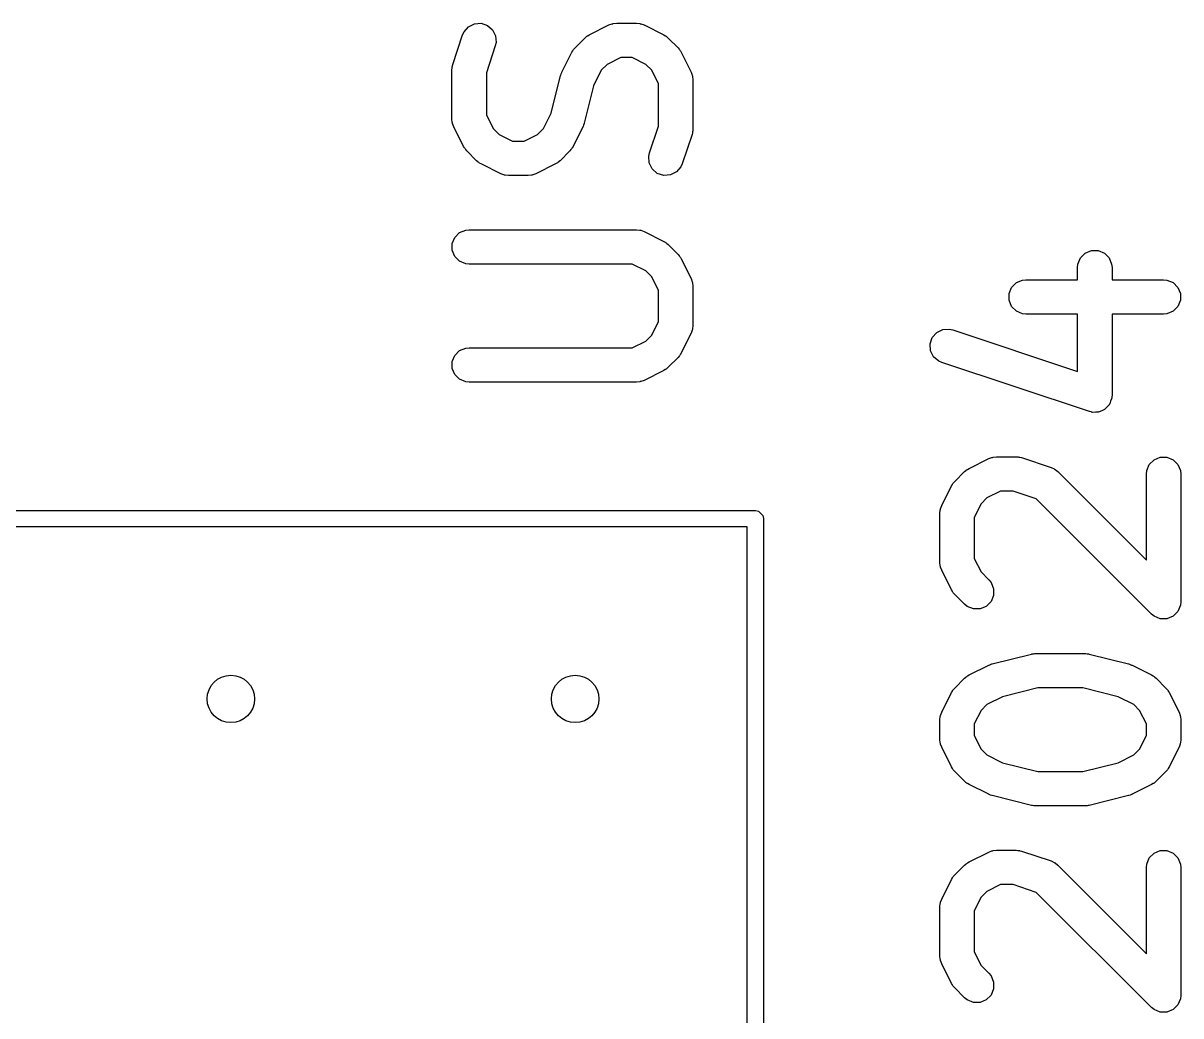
# Model space of a CAD drawing. Extents: x 0.05 to 1.97, y 0.05 to 3.57.
# Drawn here: x 1.5897 to 1.9259, y 2.8079 to 3.0963 of the extents above; entities that cross this region are included whole.
import ezdxf

# ---------------------------------------------------------------- set-up
doc = ezdxf.new("R2010")
doc.units = 0
doc.header["$MEASUREMENT"] = 0
doc.layers.add('BLACK', color=7, linetype='CONTINUOUS')

msp = doc.modelspace()

# ---------------------------------------------------------------- linework, layer by layer
at = {"layer": 'BLACK', "linetype": 'CONTINUOUS'}
for p, q in [((1.71772, 3.09376), (1.719, 3.09523)), ((1.719, 3.09523), (1.72074, 3.09611)), ((1.72074, 3.09611), (1.72269, 3.09624)), ((1.72269, 3.09624), (1.72454, 3.09563)), ((1.72454, 3.09563), (1.72601, 3.09435)), ((1.72601, 3.09435), (1.72689, 3.0926)), ((1.75411, 3.0929), (1.75983, 3.09576)), ((1.75983, 3.09576), (1.76074, 3.09611)), ((1.76074, 3.09611), (1.76092, 3.09612)), ((1.76092, 3.09612), (1.76109, 3.09619)), ((1.76109, 3.09619), (1.76206, 3.09628)), ((1.76206, 3.09628), (1.76778, 3.09628)), ((1.76778, 3.09628), (1.76875, 3.09619)), ((1.76875, 3.09619), (1.76892, 3.09612)), ((1.76892, 3.09612), (1.7691, 3.09611)), ((1.7691, 3.09611), (1.77001, 3.09576)), ((1.77001, 3.09576), (1.77573, 3.0929)), ((1.71446, 3.08429), (1.71732, 3.09286)), ((1.71732, 3.09286), (1.71772, 3.09376)), ((1.72702, 3.09066), (1.72681, 3.0897)), ((1.72689, 3.0926), (1.72702, 3.09066)), ((1.74996, 3.08911), (1.75281, 3.09196)), ((1.75281, 3.09196), (1.7532, 3.09228)), ((1.7532, 3.09228), (1.75328, 3.09238)), ((1.75328, 3.09238), (1.75343, 3.09247)), ((1.75343, 3.09247), (1.75357, 3.09258)), ((1.75357, 3.09258), (1.75369, 3.09263)), ((1.75369, 3.09263), (1.75411, 3.0929)), ((1.77573, 3.0929), (1.77615, 3.09263)), ((1.77615, 3.09263), (1.77627, 3.09258)), ((1.77627, 3.09258), (1.77641, 3.09247)), ((1.77641, 3.09247), (1.77656, 3.09238)), ((1.77656, 3.09238), (1.77664, 3.09228)), ((1.77664, 3.09228), (1.77703, 3.09196)), ((1.77703, 3.09196), (1.77988, 3.08911)), ((1.72681, 3.0897), (1.72421, 3.0819)), ((1.74616, 3.08209), (1.74902, 3.08781)), ((1.74902, 3.08781), (1.74928, 3.08823)), ((1.74928, 3.08823), (1.74933, 3.08835)), ((1.74933, 3.08835), (1.74945, 3.08848)), ((1.74945, 3.08848), (1.74954, 3.08864)), ((1.74954, 3.08864), (1.74964, 3.08872)), ((1.74964, 3.08872), (1.74996, 3.08911)), ((1.77988, 3.08911), (1.7802, 3.08872)), ((1.7802, 3.08872), (1.7803, 3.08864)), ((1.7803, 3.08864), (1.78039, 3.08848)), ((1.78039, 3.08848), (1.78051, 3.08835)), ((1.78051, 3.08835), (1.78056, 3.08823)), ((1.78056, 3.08823), (1.78082, 3.08781)), ((1.78082, 3.08781), (1.78368, 3.08209)), ((1.71428, 3.08351), (1.7143, 3.08369)), ((1.7143, 3.08369), (1.71435, 3.08381)), ((1.71435, 3.08381), (1.71446, 3.08429)), ((1.75931, 3.08432), (1.7576, 3.08261)), ((1.76324, 3.08628), (1.75931, 3.08432)), ((1.7666, 3.08628), (1.76324, 3.08628)), ((1.77053, 3.08432), (1.7666, 3.08628)), ((1.77224, 3.08261), (1.77053, 3.08432)), ((1.71421, 3.08271), (1.71425, 3.08321)), ((1.71421, 3.06843), (1.71421, 3.08271)), ((1.71424, 3.08334), (1.71428, 3.08351)), ((1.71425, 3.08321), (1.71424, 3.08334)), ((1.72421, 3.0819), (1.72421, 3.06961)), ((1.74306, 3.07017), (1.74578, 3.08107)), ((1.74578, 3.08107), (1.74581, 3.08114)), ((1.74581, 3.08118), (1.74597, 3.08158)), ((1.74581, 3.08114), (1.74581, 3.08118)), ((1.74597, 3.08158), (1.74611, 3.08199)), ((1.74611, 3.08199), (1.74613, 3.08202)), ((1.74613, 3.08202), (1.74616, 3.08209)), ((1.7576, 3.08261), (1.75535, 3.07811)), ((1.77421, 3.07867), (1.77224, 3.08261)), ((1.78368, 3.08209), (1.78403, 3.08118)), ((1.78403, 3.08118), (1.78404, 3.081)), ((1.78404, 3.081), (1.78411, 3.08083)), ((1.78411, 3.08083), (1.78421, 3.07986)), ((1.75535, 3.07811), (1.75263, 3.06721)), ((1.77421, 3.06638), (1.77421, 3.07867)), ((1.78421, 3.07986), (1.78421, 3.06557)), ((1.7143, 3.06745), (1.71421, 3.06843)), ((1.71437, 3.06729), (1.7143, 3.06745)), ((1.71438, 3.06711), (1.71437, 3.06729)), ((1.71473, 3.06619), (1.71438, 3.06711)), ((1.72421, 3.06961), (1.72617, 3.06567)), ((1.74081, 3.06567), (1.74306, 3.07017)), ((1.7526, 3.06711), (1.75244, 3.0667)), ((1.75263, 3.06721), (1.7526, 3.06714)), ((1.7526, 3.06714), (1.7526, 3.06711)), ((1.71759, 3.06048), (1.71473, 3.06619)), ((1.72617, 3.06567), (1.72788, 3.06396)), ((1.72788, 3.06396), (1.73181, 3.062)), ((1.73517, 3.062), (1.7391, 3.06396)), ((1.7391, 3.06396), (1.74081, 3.06567)), ((1.75225, 3.06619), (1.74939, 3.06048)), ((1.75228, 3.06626), (1.75225, 3.06619)), ((1.7523, 3.06629), (1.75228, 3.06626)), ((1.75244, 3.0667), (1.7523, 3.06629)), ((1.77161, 3.05858), (1.77421, 3.06638)), ((1.78395, 3.06399), (1.78109, 3.05542)), ((1.78406, 3.06447), (1.78395, 3.06399)), ((1.78411, 3.06459), (1.78406, 3.06447)), ((1.78413, 3.06477), (1.78411, 3.06459)), ((1.78417, 3.06494), (1.78413, 3.06477)), ((1.78421, 3.06557), (1.78416, 3.06508)), ((1.78416, 3.06508), (1.78417, 3.06494)), ((1.71785, 3.06006), (1.71759, 3.06048)), ((1.73181, 3.062), (1.73517, 3.062)), ((1.74939, 3.06048), (1.74913, 3.06006)), ((1.71791, 3.05993), (1.71785, 3.06006)), ((1.71802, 3.0598), (1.71791, 3.05993)), ((1.71811, 3.05965), (1.71802, 3.0598)), ((1.71821, 3.05956), (1.71811, 3.05965)), ((1.71853, 3.05918), (1.71821, 3.05956)), ((1.72138, 3.05632), (1.71853, 3.05918)), ((1.74846, 3.05918), (1.7456, 3.05632)), ((1.74877, 3.05956), (1.74846, 3.05918)), ((1.74887, 3.05965), (1.74877, 3.05956)), ((1.74896, 3.0598), (1.74887, 3.05965)), ((1.74908, 3.05993), (1.74896, 3.0598)), ((1.74913, 3.06006), (1.74908, 3.05993)), ((1.77139, 3.05762), (1.77161, 3.05858)), ((1.77153, 3.05568), (1.77139, 3.05762)), ((1.72177, 3.05601), (1.72138, 3.05632)), ((1.72185, 3.05591), (1.72177, 3.05601)), ((1.722, 3.05581), (1.72185, 3.05591)), ((1.72214, 3.0557), (1.722, 3.05581)), ((1.72226, 3.05565), (1.72214, 3.0557)), ((1.72268, 3.05538), (1.72226, 3.05565)), ((1.7284, 3.05253), (1.72268, 3.05538)), ((1.7443, 3.05538), (1.73858, 3.05253)), ((1.74472, 3.05565), (1.7443, 3.05538)), ((1.74484, 3.0557), (1.74472, 3.05565)), ((1.74498, 3.05581), (1.74484, 3.0557)), ((1.74513, 3.05591), (1.74498, 3.05581)), ((1.74521, 3.05601), (1.74513, 3.05591)), ((1.7456, 3.05632), (1.74521, 3.05601)), ((1.7724, 3.05393), (1.77153, 3.05568)), ((1.77387, 3.05265), (1.7724, 3.05393)), ((1.78069, 3.05452), (1.77941, 3.05305)), ((1.78109, 3.05542), (1.78069, 3.05452)), ((1.72931, 3.05218), (1.7284, 3.05253)), ((1.72949, 3.05216), (1.72931, 3.05218)), ((1.72966, 3.05209), (1.72949, 3.05216)), ((1.73063, 3.052), (1.72966, 3.05209)), ((1.73635, 3.052), (1.73063, 3.052)), ((1.73732, 3.05209), (1.73635, 3.052)), ((1.73749, 3.05216), (1.73732, 3.05209)), ((1.73767, 3.05218), (1.73749, 3.05216)), ((1.73858, 3.05253), (1.73767, 3.05218)), ((1.77572, 3.05204), (1.77387, 3.05265)), ((1.77767, 3.05218), (1.77572, 3.05204)), ((1.77941, 3.05305), (1.77767, 3.05218)), ((1.7143, 3.03226), (1.71505, 3.03406)), ((1.71505, 3.03406), (1.71643, 3.03544)), ((1.71643, 3.03544), (1.71823, 3.03619)), ((1.71823, 3.03619), (1.71921, 3.03628)), ((1.71921, 3.03628), (1.76778, 3.03628)), ((1.76778, 3.03628), (1.76875, 3.03619)), ((1.76875, 3.03619), (1.76892, 3.03612)), ((1.76892, 3.03612), (1.7691, 3.03611)), ((1.7691, 3.03611), (1.77001, 3.03576)), ((1.77001, 3.03576), (1.77573, 3.0329)), ((1.7143, 3.03031), (1.7143, 3.03226)), ((1.71505, 3.02851), (1.7143, 3.03031)), ((1.77573, 3.0329), (1.77615, 3.03263)), ((1.77615, 3.03263), (1.77627, 3.03258)), ((1.77627, 3.03258), (1.77641, 3.03247)), ((1.77641, 3.03247), (1.77656, 3.03238)), ((1.77656, 3.03238), (1.77664, 3.03228)), ((1.77664, 3.03228), (1.77703, 3.03196)), ((1.77703, 3.03196), (1.77988, 3.02911)), ((1.89816, 3.02949), (1.89996, 3.03024)), ((1.89996, 3.03024), (1.90191, 3.03024)), ((1.90191, 3.03024), (1.90372, 3.02949)), ((1.71643, 3.02713), (1.71505, 3.02851)), ((1.71823, 3.02638), (1.71643, 3.02713)), ((1.77988, 3.02911), (1.7802, 3.02872)), ((1.7802, 3.02872), (1.7803, 3.02864)), ((1.7803, 3.02864), (1.78039, 3.02848)), ((1.78039, 3.02848), (1.78051, 3.02835)), ((1.78051, 3.02835), (1.78056, 3.02823)), ((1.78056, 3.02823), (1.78082, 3.02781)), ((1.78082, 3.02781), (1.78368, 3.02209)), ((1.89603, 3.02631), (1.89678, 3.02811)), ((1.89678, 3.02811), (1.89816, 3.02949)), ((1.90372, 3.02949), (1.9051, 3.02811)), ((1.9051, 3.02811), (1.90584, 3.02631)), ((1.71921, 3.02628), (1.71823, 3.02638)), ((1.7666, 3.02628), (1.71921, 3.02628)), ((1.77053, 3.02432), (1.7666, 3.02628)), ((1.77224, 3.02261), (1.77053, 3.02432)), ((1.89594, 3.02533), (1.89603, 3.02631)), ((1.89594, 3.02176), (1.89594, 3.02533)), ((1.90584, 3.02631), (1.90594, 3.02533)), ((1.90594, 3.02533), (1.90594, 3.02176)), ((1.77421, 3.01867), (1.77224, 3.02261)), ((1.78368, 3.02209), (1.78403, 3.02118)), ((1.78403, 3.02118), (1.78404, 3.021)), ((1.78404, 3.021), (1.78411, 3.02083)), ((1.78411, 3.02083), (1.78421, 3.01986)), ((1.78421, 3.01986), (1.78421, 3.00843)), ((1.87678, 3.01954), (1.87816, 3.02092)), ((1.87816, 3.02092), (1.87996, 3.02166)), ((1.87996, 3.02166), (1.88094, 3.02176)), ((1.88094, 3.02176), (1.89594, 3.02176)), ((1.90594, 3.02176), (1.92094, 3.02176)), ((1.92094, 3.02176), (1.92191, 3.02166)), ((1.92191, 3.02166), (1.92372, 3.02092)), ((1.92372, 3.02092), (1.9251, 3.01954)), ((1.77421, 3.00961), (1.77421, 3.01867)), ((1.87603, 3.01774), (1.87678, 3.01954)), ((1.87603, 3.01578), (1.87603, 3.01774)), ((1.9251, 3.01954), (1.92584, 3.01774)), ((1.92584, 3.01774), (1.92584, 3.01578)), ((1.87678, 3.01398), (1.87603, 3.01578)), ((1.87816, 3.0126), (1.87678, 3.01398)), ((1.9251, 3.01398), (1.92372, 3.0126)), ((1.92584, 3.01578), (1.9251, 3.01398)), ((1.87996, 3.01186), (1.87816, 3.0126)), ((1.88094, 3.01176), (1.87996, 3.01186)), ((1.89594, 3.01176), (1.88094, 3.01176)), ((1.89594, 2.99513), (1.89594, 3.01176)), ((1.92094, 3.01176), (1.90594, 3.01176)), ((1.90594, 3.01176), (1.90594, 2.98819)), ((1.92191, 3.01186), (1.92094, 3.01176)), ((1.92372, 3.0126), (1.92191, 3.01186)), ((1.77224, 3.00567), (1.77421, 3.00961)), ((1.78403, 3.00711), (1.78368, 3.00619)), ((1.78404, 3.00729), (1.78403, 3.00711)), ((1.78411, 3.00745), (1.78404, 3.00729)), ((1.78421, 3.00843), (1.78411, 3.00745)), ((1.85374, 3.00495), (1.85502, 3.00642)), ((1.85502, 3.00642), (1.85676, 3.0073)), ((1.85676, 3.0073), (1.85871, 3.00744)), ((1.85871, 3.00744), (1.85966, 3.00722)), ((1.85966, 3.00722), (1.89594, 2.99513)), ((1.7666, 3.002), (1.77053, 3.00396)), ((1.77053, 3.00396), (1.77224, 3.00567)), ((1.78368, 3.00619), (1.78082, 3.00048)), ((1.85312, 3.0031), (1.85374, 3.00495)), ((1.85326, 3.00115), (1.85312, 3.0031)), ((1.7143, 2.99797), (1.71505, 2.99978)), ((1.71505, 2.99978), (1.71643, 3.00116)), ((1.71643, 3.00116), (1.71823, 3.0019)), ((1.71823, 3.0019), (1.71921, 3.002)), ((1.71921, 3.002), (1.7666, 3.002)), ((1.7803, 2.99965), (1.7802, 2.99956)), ((1.78039, 2.9998), (1.7803, 2.99965)), ((1.78051, 2.99993), (1.78039, 2.9998)), ((1.78056, 3.00006), (1.78051, 2.99993)), ((1.78082, 3.00048), (1.78056, 3.00006)), ((1.85413, 2.99941), (1.85326, 3.00115)), ((1.7143, 2.99602), (1.7143, 2.99797)), ((1.77703, 2.99632), (1.77664, 2.99601)), ((1.77988, 2.99918), (1.77703, 2.99632)), ((1.7802, 2.99956), (1.77988, 2.99918)), ((1.8556, 2.99813), (1.85413, 2.99941)), ((1.8565, 2.99773), (1.8556, 2.99813)), ((1.89936, 2.98345), (1.8565, 2.99773)), ((1.71505, 2.99422), (1.7143, 2.99602)), ((1.71643, 2.99284), (1.71505, 2.99422)), ((1.77573, 2.99538), (1.77001, 2.99253)), ((1.77615, 2.99565), (1.77573, 2.99538)), ((1.77627, 2.9957), (1.77615, 2.99565)), ((1.77641, 2.99581), (1.77627, 2.9957)), ((1.77656, 2.99591), (1.77641, 2.99581)), ((1.77664, 2.99601), (1.77656, 2.99591)), ((1.71823, 2.99209), (1.71643, 2.99284)), ((1.71921, 2.992), (1.71823, 2.99209)), ((1.76778, 2.992), (1.71921, 2.992)), ((1.76875, 2.99209), (1.76778, 2.992)), ((1.76892, 2.99216), (1.76875, 2.99209)), ((1.7691, 2.99218), (1.76892, 2.99216)), ((1.77001, 2.99253), (1.7691, 2.99218)), ((1.90554, 2.98647), (1.90528, 2.98571)), ((1.90584, 2.98721), (1.90554, 2.98647)), ((1.90587, 2.98747), (1.90584, 2.98721)), ((1.9059, 2.98756), (1.90587, 2.98747)), ((1.90594, 2.98819), (1.90589, 2.9877)), ((1.90589, 2.9877), (1.9059, 2.98756)), ((1.89984, 2.98334), (1.89936, 2.98345)), ((1.89996, 2.98329), (1.89984, 2.98334)), ((1.90006, 2.98329), (1.89996, 2.98329)), ((1.90031, 2.98323), (1.90006, 2.98329)), ((1.90111, 2.98329), (1.90031, 2.98323)), ((1.90191, 2.98329), (1.90111, 2.98329)), ((1.90208, 2.98335), (1.90191, 2.98329)), ((1.90226, 2.98337), (1.90208, 2.98335)), ((1.90298, 2.98372), (1.90226, 2.98337)), ((1.90372, 2.98403), (1.90298, 2.98372)), ((1.90384, 2.98416), (1.90372, 2.98403)), ((1.904, 2.98424), (1.90384, 2.98416)), ((1.90453, 2.98484), (1.904, 2.98424)), ((1.9051, 2.98541), (1.90453, 2.98484)), ((1.90516, 2.98558), (1.9051, 2.98541)), ((1.90528, 2.98571), (1.90516, 2.98558)), ((1.86442, 2.96695), (1.87013, 2.9698)), ((1.87013, 2.9698), (1.87105, 2.97015)), ((1.87105, 2.97015), (1.87123, 2.97017)), ((1.87123, 2.97017), (1.87139, 2.97024)), ((1.87139, 2.97024), (1.87237, 2.97033)), ((1.87237, 2.97033), (1.87808, 2.97033)), ((1.87808, 2.97033), (1.87857, 2.97028)), ((1.87857, 2.97028), (1.87871, 2.97029)), ((1.87871, 2.97029), (1.87888, 2.97025)), ((1.87888, 2.97025), (1.87906, 2.97024)), ((1.87906, 2.97024), (1.87918, 2.97019)), ((1.87918, 2.97019), (1.87966, 2.97008)), ((1.87966, 2.97008), (1.88823, 2.96722)), ((1.91678, 2.96811), (1.91816, 2.96949)), ((1.91816, 2.96949), (1.91996, 2.97024)), ((1.91996, 2.97024), (1.92191, 2.97024)), ((1.92191, 2.97024), (1.92372, 2.96949)), ((1.92372, 2.96949), (1.9251, 2.96811)), ((1.86026, 2.96315), (1.86312, 2.96601)), ((1.86312, 2.96601), (1.8635, 2.96632)), ((1.8635, 2.96632), (1.86359, 2.96642)), ((1.86359, 2.96642), (1.86374, 2.96652)), ((1.86374, 2.96652), (1.86387, 2.96663)), ((1.86387, 2.96663), (1.864, 2.96668)), ((1.864, 2.96668), (1.86442, 2.96695)), ((1.88823, 2.96722), (1.88913, 2.96682)), ((1.88913, 2.96682), (1.88926, 2.9667)), ((1.88926, 2.9667), (1.88943, 2.96663)), ((1.88943, 2.96663), (1.89019, 2.96601)), ((1.89019, 2.96601), (1.91594, 2.94026)), ((1.91594, 2.96533), (1.91603, 2.96631)), ((1.91603, 2.96631), (1.91678, 2.96811)), ((1.9251, 2.96811), (1.92584, 2.96631)), ((1.92584, 2.96631), (1.92594, 2.96533)), ((1.85975, 2.96253), (1.85985, 2.96268)), ((1.85985, 2.96268), (1.85994, 2.96277)), ((1.85994, 2.96277), (1.86026, 2.96315)), ((1.91594, 2.94026), (1.91594, 2.96533)), ((1.92594, 2.96533), (1.92594, 2.92819)), ((1.85647, 2.95614), (1.85932, 2.96185)), ((1.85932, 2.96185), (1.85959, 2.96227)), ((1.85959, 2.96227), (1.85964, 2.9624)), ((1.85964, 2.9624), (1.85975, 2.96253)), ((1.87355, 2.96033), (1.86961, 2.95837)), ((1.87727, 2.96033), (1.87355, 2.96033)), ((1.88395, 2.9581), (1.87727, 2.96033)), ((1.85612, 2.95522), (1.85647, 2.95614)), ((1.8679, 2.95666), (1.86594, 2.95272)), ((1.86961, 2.95837), (1.8679, 2.95666)), ((1.9174, 2.92465), (1.88395, 2.9581)), ((0.19764, 2.95472), (1.80236, 2.95472)), ((1.80236, 2.95472), (1.80327, 2.95454)), ((1.80327, 2.95454), (1.80454, 2.95327)), ((1.80454, 2.95327), (1.80472, 2.95236)), ((1.85594, 2.9539), (1.85603, 2.95488)), ((1.85594, 2.93962), (1.85594, 2.9539)), ((1.85603, 2.95488), (1.8561, 2.95504)), ((1.8561, 2.95504), (1.85612, 2.95522)), ((1.86594, 2.95272), (1.86594, 2.9408)), ((1.8, 2.95), (0.2, 2.95)), ((1.8, 2.75), (1.8, 2.95)), ((1.80472, 2.95236), (1.80472, 2.74764)), ((1.85603, 2.93864), (1.85594, 2.93962)), ((1.86594, 2.9408), (1.8679, 2.93687)), ((1.8561, 2.93848), (1.85603, 2.93864)), ((1.85612, 2.9383), (1.8561, 2.93848)), ((1.85647, 2.93738), (1.85612, 2.9383)), ((1.85932, 2.93167), (1.85647, 2.93738)), ((1.8679, 2.93687), (1.87019, 2.93458)), ((1.87019, 2.93458), (1.87081, 2.93382)), ((1.87081, 2.93382), (1.87156, 2.93202)), ((1.85959, 2.93125), (1.85932, 2.93167)), ((1.85964, 2.93113), (1.85959, 2.93125)), ((1.85975, 2.93099), (1.85964, 2.93113)), ((1.85985, 2.93084), (1.85975, 2.93099)), ((1.85994, 2.93075), (1.85985, 2.93084)), ((1.86026, 2.93037), (1.85994, 2.93075)), ((1.86312, 2.92751), (1.86026, 2.93037)), ((1.87156, 2.93007), (1.87081, 2.92827)), ((1.87156, 2.93202), (1.87156, 2.93007)), ((1.86387, 2.92689), (1.86312, 2.92751)), ((1.86568, 2.92614), (1.86387, 2.92689)), ((1.86763, 2.92614), (1.86568, 2.92614)), ((1.86943, 2.92689), (1.86763, 2.92614)), ((1.87081, 2.92827), (1.86943, 2.92689)), ((1.92584, 2.92721), (1.9251, 2.92541)), ((1.92594, 2.92819), (1.92584, 2.92721)), ((1.92584, 2.92721), (1.92584, 2.92721)), ((1.91816, 2.92403), (1.9174, 2.92465)), ((1.91996, 2.92329), (1.91816, 2.92403)), ((1.92191, 2.92329), (1.91996, 2.92329)), ((1.91996, 2.92329), (1.91996, 2.92329)), ((1.92372, 2.92403), (1.92191, 2.92329)), ((1.92191, 2.92329), (1.92191, 2.92329)), ((1.9251, 2.92541), (1.92372, 2.92403)), ((1.87115, 2.91018), (1.88258, 2.91304)), ((1.88258, 2.91304), (1.88275, 2.91306)), ((1.88275, 2.91306), (1.88282, 2.91309)), ((1.88282, 2.91309), (1.88319, 2.91313)), ((1.88319, 2.91313), (1.88355, 2.91318)), ((1.88355, 2.91318), (1.88362, 2.91317)), ((1.88362, 2.91317), (1.8838, 2.91319)), ((1.8838, 2.91319), (1.89808, 2.91319)), ((1.89808, 2.91319), (1.89825, 2.91317)), ((1.89825, 2.91317), (1.89832, 2.91318)), ((1.89832, 2.91318), (1.89869, 2.91313)), ((1.89869, 2.91313), (1.89906, 2.91309)), ((1.89906, 2.91309), (1.89912, 2.91306)), ((1.89912, 2.91306), (1.89929, 2.91304)), ((1.89929, 2.91304), (1.91072, 2.91018)), ((1.86442, 2.90695), (1.87013, 2.9098)), ((1.87013, 2.9098), (1.8702, 2.90983)), ((1.8702, 2.90983), (1.87023, 2.90985)), ((1.87023, 2.90985), (1.87064, 2.91)), ((1.87064, 2.91), (1.87105, 2.91015)), ((1.87105, 2.91015), (1.87108, 2.91016)), ((1.87108, 2.91016), (1.87115, 2.91018)), ((1.91072, 2.91018), (1.91079, 2.91016)), ((1.91079, 2.91016), (1.91083, 2.91015)), ((1.91083, 2.91015), (1.91124, 2.91)), ((1.91124, 2.91), (1.91165, 2.90985)), ((1.91165, 2.90985), (1.91167, 2.90983)), ((1.91167, 2.90983), (1.91175, 2.9098)), ((1.91175, 2.9098), (1.91746, 2.90695)), ((1.86026, 2.90315), (1.86312, 2.90601)), ((1.86312, 2.90601), (1.8635, 2.90632)), ((1.8635, 2.90632), (1.86359, 2.90642)), ((1.86359, 2.90642), (1.86374, 2.90652)), ((1.86374, 2.90652), (1.86387, 2.90663)), ((1.86387, 2.90663), (1.864, 2.90668)), ((1.864, 2.90668), (1.86442, 2.90695)), ((1.91746, 2.90695), (1.91788, 2.90668)), ((1.91788, 2.90668), (1.918, 2.90663)), ((1.918, 2.90663), (1.91814, 2.90652)), ((1.91814, 2.90652), (1.91829, 2.90642)), ((1.91829, 2.90642), (1.91838, 2.90632)), ((1.91838, 2.90632), (1.91876, 2.90601)), ((1.91876, 2.90601), (1.92162, 2.90315)), ((1.85932, 2.90185), (1.85959, 2.90227)), ((1.85959, 2.90227), (1.85964, 2.9024)), ((1.85964, 2.9024), (1.85975, 2.90253)), ((1.85975, 2.90253), (1.85985, 2.90268)), ((1.85985, 2.90268), (1.85994, 2.90277)), ((1.85994, 2.90277), (1.86026, 2.90315)), ((1.88441, 2.90319), (1.87411, 2.90061)), ((1.89747, 2.90319), (1.88441, 2.90319)), ((1.90776, 2.90061), (1.89747, 2.90319)), ((1.92162, 2.90315), (1.92193, 2.90277)), ((1.92193, 2.90277), (1.92203, 2.90268)), ((1.92203, 2.90268), (1.92213, 2.90253)), ((1.92213, 2.90253), (1.92224, 2.9024)), ((1.92224, 2.9024), (1.92229, 2.90227)), ((1.92229, 2.90227), (1.92255, 2.90185)), ((1.85647, 2.89614), (1.85932, 2.90185)), ((1.87411, 2.90061), (1.86961, 2.89837)), ((1.91226, 2.89837), (1.90776, 2.90061)), ((1.92255, 2.90185), (1.92541, 2.89614)), ((1.85612, 2.89522), (1.85647, 2.89614)), ((1.8679, 2.89666), (1.86594, 2.89272)), ((1.86961, 2.89837), (1.8679, 2.89666)), ((1.91397, 2.89666), (1.91226, 2.89837)), ((1.91594, 2.89272), (1.91397, 2.89666)), ((1.92541, 2.89614), (1.92576, 2.89522)), ((1.85594, 2.8939), (1.85603, 2.89488)), ((1.85594, 2.88819), (1.85594, 2.8939)), ((1.85603, 2.89488), (1.8561, 2.89504)), ((1.8561, 2.89504), (1.85612, 2.89522)), ((1.86594, 2.89272), (1.86594, 2.88937)), ((1.91594, 2.88937), (1.91594, 2.89272)), ((1.92576, 2.89522), (1.92577, 2.89504)), ((1.92577, 2.89504), (1.92584, 2.89488)), ((1.92584, 2.89488), (1.92594, 2.8939)), ((1.92594, 2.8939), (1.92594, 2.88819)), ((1.86594, 2.88937), (1.8679, 2.88544)), ((1.91397, 2.88544), (1.91594, 2.88937)), ((1.85603, 2.88721), (1.85594, 2.88819)), ((1.8561, 2.88705), (1.85603, 2.88721)), ((1.85612, 2.88687), (1.8561, 2.88705)), ((1.85647, 2.88595), (1.85612, 2.88687)), ((1.85932, 2.88024), (1.85647, 2.88595)), ((1.8679, 2.88544), (1.86961, 2.88373)), ((1.91226, 2.88373), (1.91397, 2.88544)), ((1.92541, 2.88595), (1.92255, 2.88024)), ((1.92576, 2.88687), (1.92541, 2.88595)), ((1.92577, 2.88705), (1.92576, 2.88687)), ((1.92584, 2.88721), (1.92577, 2.88705)), ((1.92594, 2.88819), (1.92584, 2.88721)), ((1.86961, 2.88373), (1.87411, 2.88148)), ((1.90776, 2.88148), (1.91226, 2.88373)), ((1.85959, 2.87982), (1.85932, 2.88024)), ((1.85964, 2.8797), (1.85959, 2.87982)), ((1.85975, 2.87956), (1.85964, 2.8797)), ((1.85985, 2.87941), (1.85975, 2.87956)), ((1.85994, 2.87932), (1.85985, 2.87941)), ((1.86026, 2.87894), (1.85994, 2.87932)), ((1.86312, 2.87608), (1.86026, 2.87894)), ((1.87411, 2.88148), (1.88441, 2.8789)), ((1.88441, 2.8789), (1.89747, 2.8789)), ((1.89747, 2.8789), (1.90776, 2.88148)), ((1.92162, 2.87894), (1.91876, 2.87608)), ((1.92193, 2.87932), (1.92162, 2.87894)), ((1.92203, 2.87941), (1.92193, 2.87932)), ((1.92213, 2.87956), (1.92203, 2.87941)), ((1.92224, 2.8797), (1.92213, 2.87956)), ((1.92229, 2.87982), (1.92224, 2.8797)), ((1.92255, 2.88024), (1.92229, 2.87982)), ((1.8635, 2.87577), (1.86312, 2.87608)), ((1.86359, 2.87567), (1.8635, 2.87577)), ((1.86374, 2.87557), (1.86359, 2.87567)), ((1.86387, 2.87546), (1.86374, 2.87557)), ((1.864, 2.87541), (1.86387, 2.87546)), ((1.86442, 2.87515), (1.864, 2.87541)), ((1.91788, 2.87541), (1.91746, 2.87515)), ((1.918, 2.87546), (1.91788, 2.87541)), ((1.91814, 2.87557), (1.918, 2.87546)), ((1.91829, 2.87567), (1.91814, 2.87557)), ((1.91838, 2.87577), (1.91829, 2.87567)), ((1.91876, 2.87608), (1.91838, 2.87577)), ((1.87013, 2.87229), (1.86442, 2.87515)), ((1.8702, 2.87226), (1.87013, 2.87229)), ((1.87023, 2.87224), (1.8702, 2.87226)), ((1.87064, 2.87209), (1.87023, 2.87224)), ((1.87105, 2.87194), (1.87064, 2.87209)), ((1.87108, 2.87194), (1.87105, 2.87194)), ((1.87115, 2.87191), (1.87108, 2.87194)), ((1.88258, 2.86905), (1.87115, 2.87191)), ((1.91072, 2.87191), (1.89929, 2.86905)), ((1.91079, 2.87194), (1.91072, 2.87191)), ((1.91083, 2.87194), (1.91079, 2.87194)), ((1.91124, 2.87209), (1.91083, 2.87194)), ((1.91165, 2.87224), (1.91124, 2.87209)), ((1.91167, 2.87226), (1.91165, 2.87224)), ((1.91175, 2.87229), (1.91167, 2.87226)), ((1.91746, 2.87515), (1.91175, 2.87229)), ((1.88275, 2.86903), (1.88258, 2.86905)), ((1.88282, 2.869), (1.88275, 2.86903)), ((1.88319, 2.86896), (1.88282, 2.869)), ((1.88355, 2.86891), (1.88319, 2.86896)), ((1.88362, 2.86892), (1.88355, 2.86891)), ((1.8838, 2.8689), (1.88362, 2.86892)), ((1.89808, 2.8689), (1.8838, 2.8689)), ((1.89825, 2.86892), (1.89808, 2.8689)), ((1.89832, 2.86891), (1.89825, 2.86892)), ((1.89869, 2.86896), (1.89832, 2.86891)), ((1.89906, 2.869), (1.89869, 2.86896)), ((1.89912, 2.86903), (1.89906, 2.869)), ((1.89929, 2.86905), (1.89912, 2.86903)), ((1.86442, 2.85266), (1.87013, 2.85552)), ((1.87013, 2.85552), (1.87105, 2.85587)), ((1.87105, 2.85587), (1.87123, 2.85588)), ((1.87123, 2.85588), (1.87139, 2.85595)), ((1.87139, 2.85595), (1.87237, 2.85605)), ((1.87237, 2.85605), (1.87808, 2.85605)), ((1.87808, 2.85605), (1.87857, 2.856)), ((1.87857, 2.856), (1.87871, 2.85601)), ((1.87871, 2.85601), (1.87888, 2.85597)), ((1.87888, 2.85597), (1.87906, 2.85595)), ((1.87906, 2.85595), (1.87918, 2.8559)), ((1.87918, 2.8559), (1.87966, 2.85579)), ((1.87966, 2.85579), (1.88823, 2.85293)), ((1.91678, 2.85382), (1.91816, 2.8552)), ((1.91816, 2.8552), (1.91996, 2.85595)), ((1.91996, 2.85595), (1.92191, 2.85595)), ((1.92191, 2.85595), (1.92372, 2.8552)), ((1.92372, 2.8552), (1.9251, 2.85382)), ((1.86026, 2.84887), (1.86312, 2.85172)), ((1.86312, 2.85172), (1.8635, 2.85204)), ((1.8635, 2.85204), (1.86359, 2.85214)), ((1.86359, 2.85214), (1.86374, 2.85223)), ((1.86374, 2.85223), (1.86387, 2.85235)), ((1.86387, 2.85235), (1.864, 2.8524)), ((1.864, 2.8524), (1.86442, 2.85266)), ((1.88823, 2.85293), (1.88913, 2.85253)), ((1.88913, 2.85253), (1.88926, 2.85242)), ((1.88926, 2.85242), (1.88943, 2.85235)), ((1.88943, 2.85235), (1.89019, 2.85172)), ((1.89019, 2.85172), (1.91594, 2.82597)), ((1.91594, 2.85105), (1.91603, 2.85202)), ((1.91603, 2.85202), (1.91678, 2.85382)), ((1.9251, 2.85382), (1.92584, 2.85202)), ((1.92584, 2.85202), (1.92594, 2.85105)), ((1.85975, 2.84825), (1.85985, 2.8484)), ((1.85985, 2.8484), (1.85994, 2.84848)), ((1.85994, 2.84848), (1.86026, 2.84887)), ((1.91594, 2.82597), (1.91594, 2.85105)), ((1.92594, 2.85105), (1.92594, 2.8139)), ((1.85647, 2.84185), (1.85932, 2.84757)), ((1.85932, 2.84757), (1.85959, 2.84799)), ((1.85959, 2.84799), (1.85964, 2.84811)), ((1.85964, 2.84811), (1.85975, 2.84825)), ((1.87355, 2.84605), (1.86961, 2.84408)), ((1.87727, 2.84605), (1.87355, 2.84605)), ((1.88395, 2.84382), (1.87727, 2.84605)), ((1.85612, 2.84094), (1.85647, 2.84185)), ((1.8679, 2.84237), (1.86594, 2.83844)), ((1.86961, 2.84408), (1.8679, 2.84237)), ((1.9174, 2.81037), (1.88395, 2.84382)), ((1.85594, 2.83962), (1.85603, 2.84059)), ((1.85594, 2.82533), (1.85594, 2.83962)), ((1.85603, 2.84059), (1.8561, 2.84076)), ((1.8561, 2.84076), (1.85612, 2.84094)), ((1.86594, 2.83844), (1.86594, 2.82651)), ((1.85603, 2.82436), (1.85594, 2.82533)), ((1.86594, 2.82651), (1.8679, 2.82258)), ((1.8561, 2.82419), (1.85603, 2.82436)), ((1.85612, 2.82401), (1.8561, 2.82419)), ((1.85647, 2.8231), (1.85612, 2.82401)), ((1.85932, 2.81738), (1.85647, 2.8231)), ((1.8679, 2.82258), (1.87019, 2.8203)), ((1.87019, 2.8203), (1.87081, 2.81954)), ((1.87081, 2.81954), (1.87156, 2.81774)), ((1.85959, 2.81696), (1.85932, 2.81738)), ((1.85964, 2.81684), (1.85959, 2.81696)), ((1.85975, 2.8167), (1.85964, 2.81684)), ((1.85985, 2.81655), (1.85975, 2.8167)), ((1.85994, 2.81647), (1.85985, 2.81655)), ((1.86026, 2.81608), (1.85994, 2.81647)), ((1.86312, 2.81322), (1.86026, 2.81608)), ((1.87156, 2.81578), (1.87081, 2.81398)), ((1.87156, 2.81774), (1.87156, 2.81578)), ((1.86387, 2.8126), (1.86312, 2.81322)), ((1.86568, 2.81186), (1.86387, 2.8126)), ((1.86763, 2.81186), (1.86568, 2.81186)), ((1.86943, 2.8126), (1.86763, 2.81186)), ((1.87081, 2.81398), (1.86943, 2.8126)), ((1.92584, 2.81293), (1.9251, 2.81113)), ((1.92594, 2.8139), (1.92584, 2.81293)), ((1.92584, 2.81293), (1.92584, 2.81293)), ((1.91816, 2.80975), (1.9174, 2.81037)), ((1.91996, 2.809), (1.91816, 2.80975)), ((1.92191, 2.809), (1.91996, 2.809)), ((1.91996, 2.809), (1.91996, 2.809)), ((1.92372, 2.80975), (1.92191, 2.809)), ((1.92191, 2.809), (1.92191, 2.809)), ((1.9251, 2.81113), (1.92372, 2.80975))]:
    msp.add_line(p, q, dxfattribs=at)
at = {"layer": 'BLACK'}
for centre in [(1.65, 2.9), (1.75, 2.9)]:
    msp.add_circle(centre, 0.00689, dxfattribs=at)

doc.saveas('drawing.dxf')
